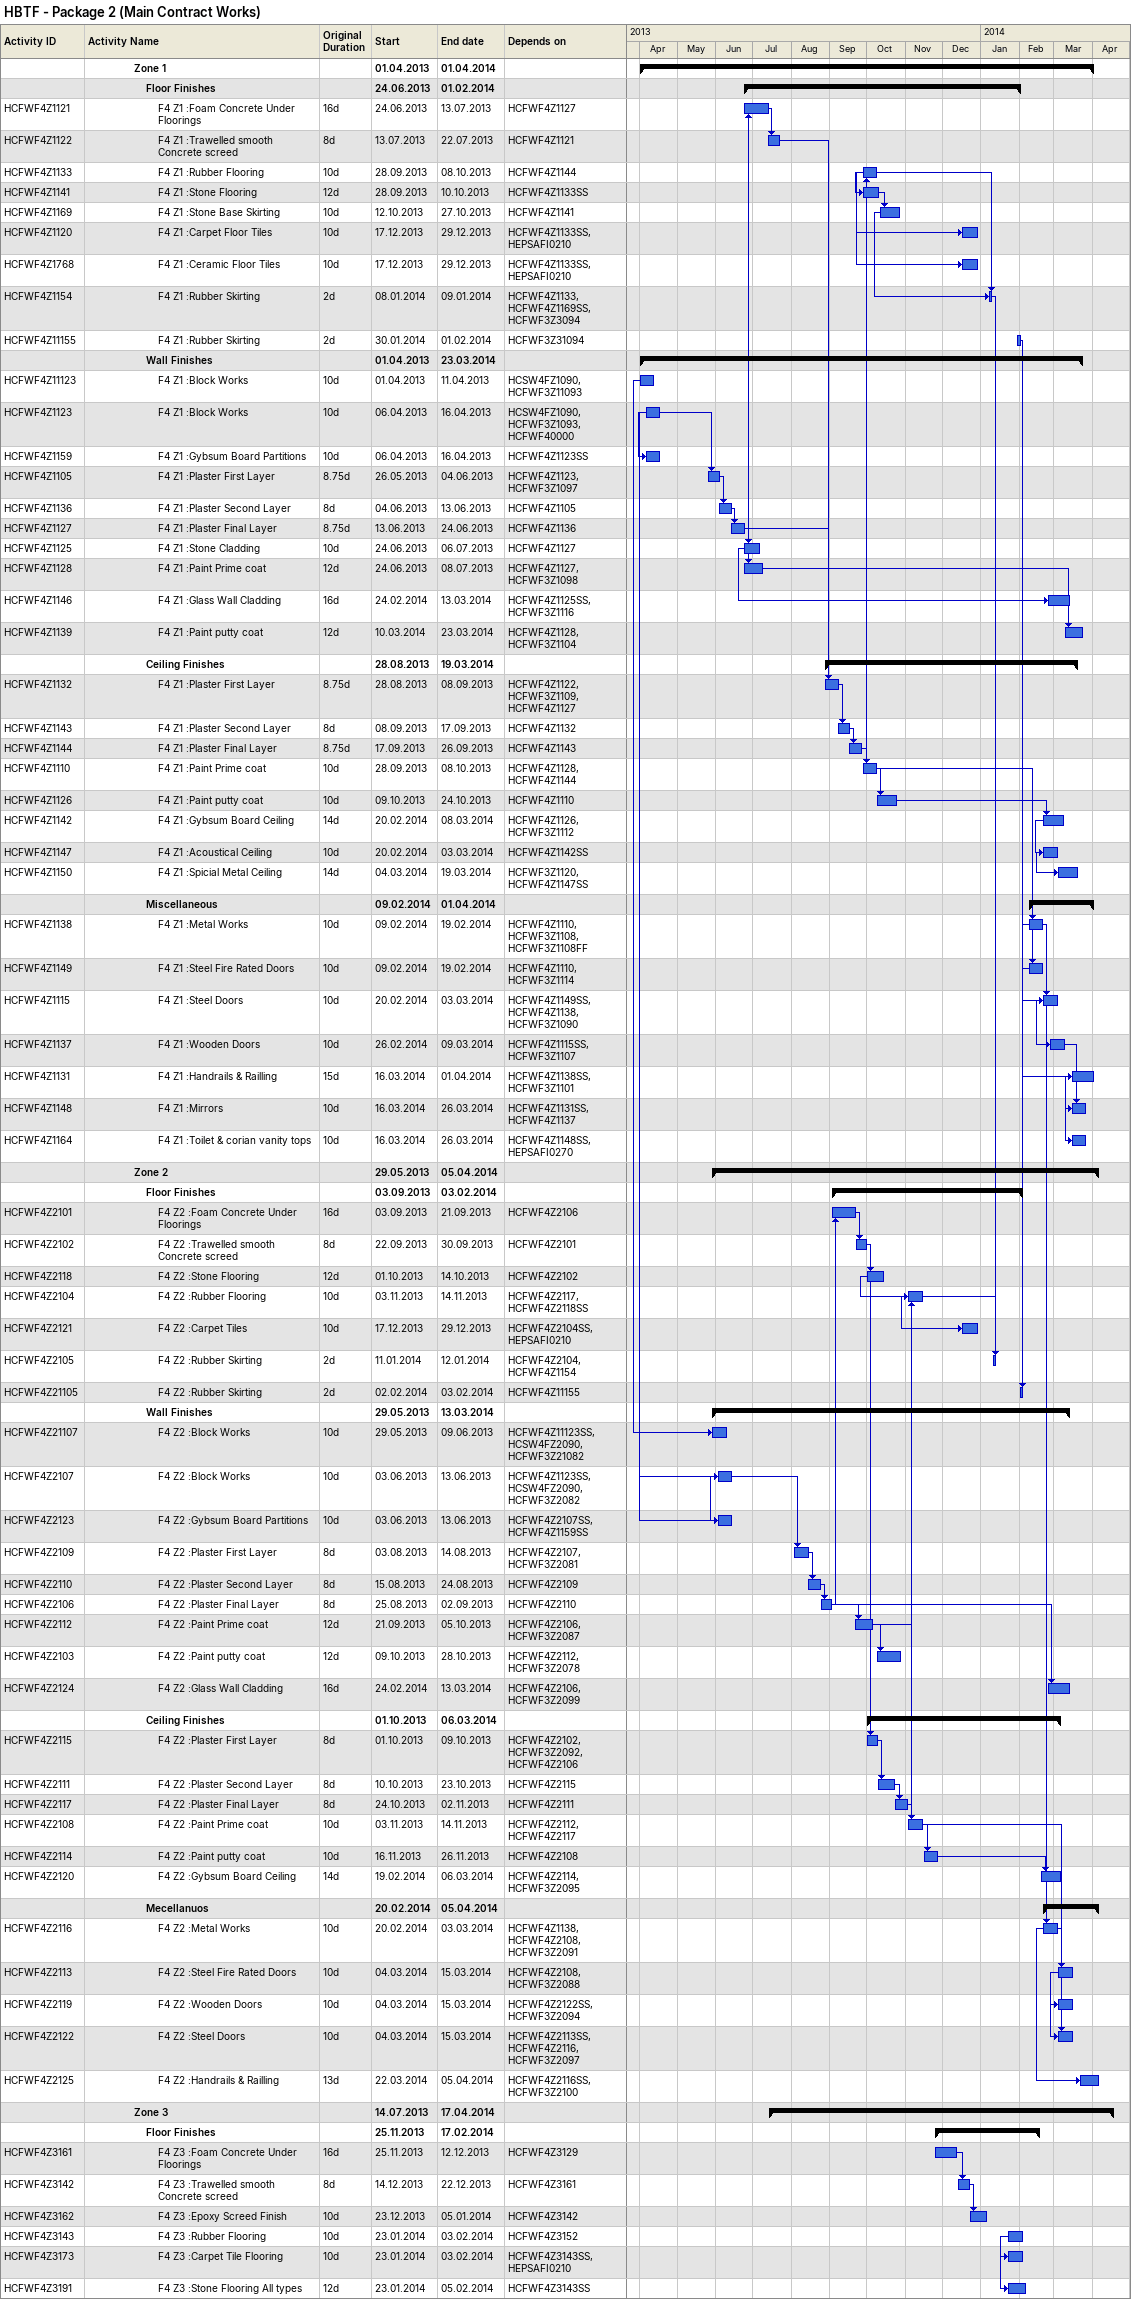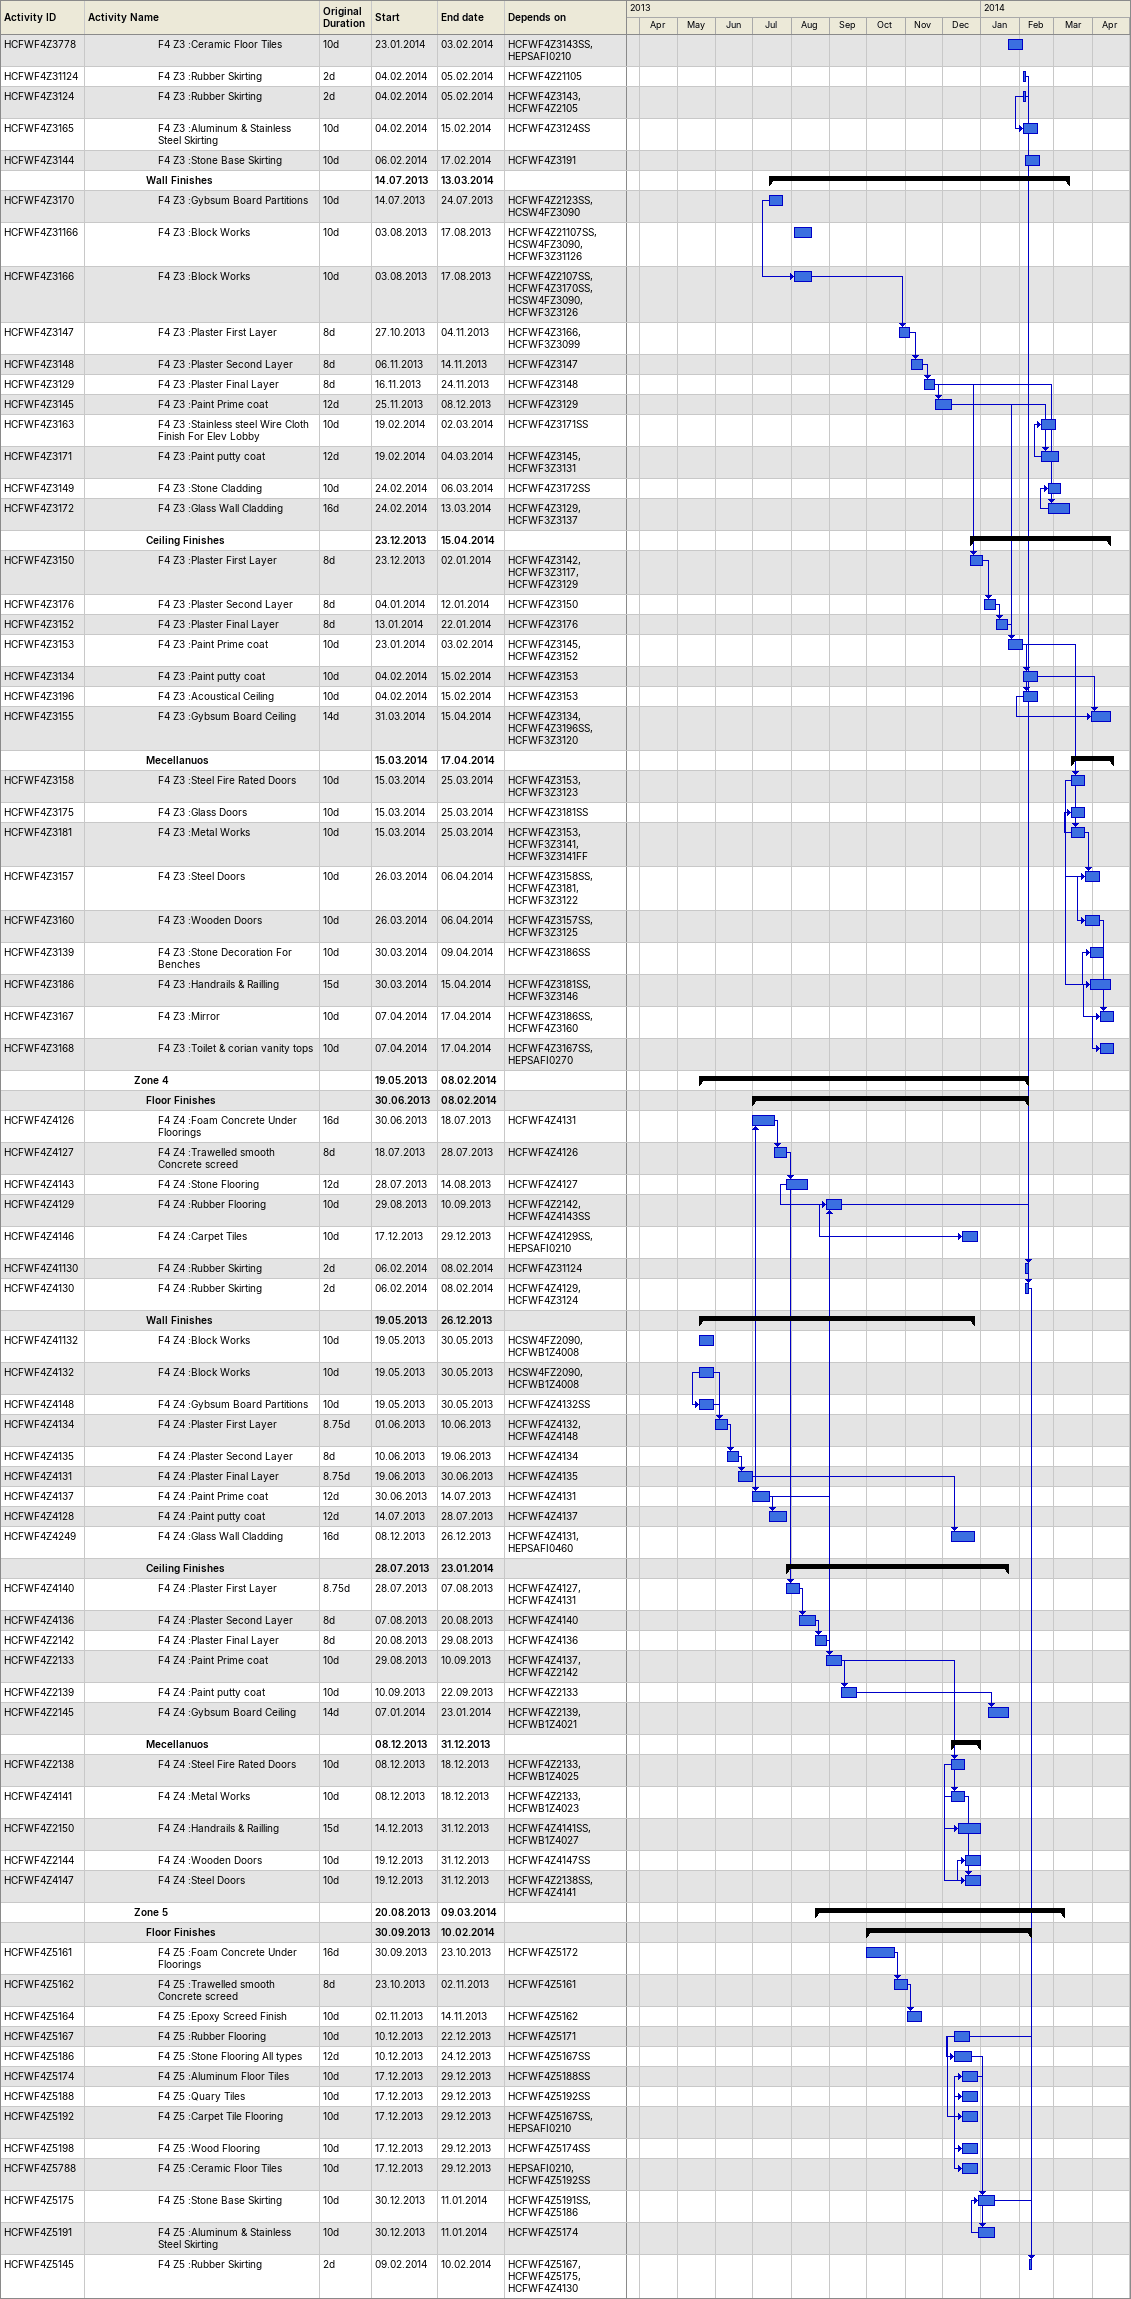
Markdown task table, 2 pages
HBTF - Package 2 (Main Contract Works)

| ID | Level | Task | Original duration | Start | Finish | Predecessors |
|---|---|---|---|---|---|---|
|  | 5 | **Zone 1** |  | 2013-04-01 | 2014-04-01 |  |
|  | 6 | **Floor Finishes** |  | 2013-06-24 | 2014-02-01 |  |
| HCFWF4Z1121 | 7 | F4 Z1 :Foam Concrete Under Floorings | 16d | 2013-06-24 | 2013-07-13 | HCFWF4Z1127 |
| HCFWF4Z1122 | 7 | F4 Z1 :Trawelled smooth Concrete screed | 8d | 2013-07-13 | 2013-07-22 | HCFWF4Z1121 |
| HCFWF4Z1133 | 7 | F4 Z1 :Rubber Flooring | 10d | 2013-09-28 | 2013-10-08 | HCFWF4Z1144 |
| HCFWF4Z1141 | 7 | F4 Z1 :Stone Flooring | 12d | 2013-09-28 | 2013-10-10 | HCFWF4Z1133SS |
| HCFWF4Z1169 | 7 | F4 Z1 :Stone Base Skirting | 10d | 2013-10-12 | 2013-10-27 | HCFWF4Z1141 |
| HCFWF4Z1120 | 7 | F4 Z1 :Carpet Floor Tiles | 10d | 2013-12-17 | 2013-12-29 | HCFWF4Z1133SS, HEPSAFI0210 |
| HCFWF4Z1768 | 7 | F4 Z1 :Ceramic Floor Tiles | 10d | 2013-12-17 | 2013-12-29 | HCFWF4Z1133SS, HEPSAFI0210 |
| HCFWF4Z1154 | 7 | F4 Z1 :Rubber Skirting | 2d | 2014-01-08 | 2014-01-09 | HCFWF4Z1133, HCFWF4Z1169SS, HCFWF3Z3094 |
| HCFWF4Z11155 | 7 | F4 Z1 :Rubber Skirting | 2d | 2014-01-30 | 2014-02-01 | HCFWF3Z31094 |
|  | 6 | **Wall Finishes** |  | 2013-04-01 | 2014-03-23 |  |
| HCFWF4Z11123 | 7 | F4 Z1 :Block Works | 10d | 2013-04-01 | 2013-04-11 | HCSW4FZ1090, HCFWF3Z11093 |
| HCFWF4Z1123 | 7 | F4 Z1 :Block Works | 10d | 2013-04-06 | 2013-04-16 | HCSW4FZ1090, HCFWF3Z1093, HCFWF40000 |
| HCFWF4Z1159 | 7 | F4 Z1 :Gybsum Board Partitions | 10d | 2013-04-06 | 2013-04-16 | HCFWF4Z1123SS |
| HCFWF4Z1105 | 7 | F4 Z1 :Plaster First Layer | 8.75d | 2013-05-26 | 2013-06-04 | HCFWF4Z1123, HCFWF3Z1097 |
| HCFWF4Z1136 | 7 | F4 Z1 :Plaster Second Layer | 8d | 2013-06-04 | 2013-06-13 | HCFWF4Z1105 |
| HCFWF4Z1127 | 7 | F4 Z1 :Plaster Final Layer | 8.75d | 2013-06-13 | 2013-06-24 | HCFWF4Z1136 |
| HCFWF4Z1125 | 7 | F4 Z1 :Stone Cladding | 10d | 2013-06-24 | 2013-07-06 | HCFWF4Z1127 |
| HCFWF4Z1128 | 7 | F4 Z1 :Paint Prime coat | 12d | 2013-06-24 | 2013-07-08 | HCFWF4Z1127, HCFWF3Z1098 |
| HCFWF4Z1146 | 7 | F4 Z1 :Glass Wall Cladding | 16d | 2014-02-24 | 2014-03-13 | HCFWF4Z1125SS, HCFWF3Z1116 |
| HCFWF4Z1139 | 7 | F4 Z1 :Paint putty coat | 12d | 2014-03-10 | 2014-03-23 | HCFWF4Z1128, HCFWF3Z1104 |
|  | 6 | **Ceiling Finishes** |  | 2013-08-28 | 2014-03-19 |  |
| HCFWF4Z1132 | 7 | F4 Z1 :Plaster First Layer | 8.75d | 2013-08-28 | 2013-09-08 | HCFWF4Z1122, HCFWF3Z1109, HCFWF4Z1127 |
| HCFWF4Z1143 | 7 | F4 Z1 :Plaster Second Layer | 8d | 2013-09-08 | 2013-09-17 | HCFWF4Z1132 |
| HCFWF4Z1144 | 7 | F4 Z1 :Plaster Final Layer | 8.75d | 2013-09-17 | 2013-09-26 | HCFWF4Z1143 |
| HCFWF4Z1110 | 7 | F4 Z1 :Paint Prime coat | 10d | 2013-09-28 | 2013-10-08 | HCFWF4Z1128, HCFWF4Z1144 |
| HCFWF4Z1126 | 7 | F4 Z1 :Paint putty coat | 10d | 2013-10-09 | 2013-10-24 | HCFWF4Z1110 |
| HCFWF4Z1142 | 7 | F4 Z1 :Gybsum Board Ceiling | 14d | 2014-02-20 | 2014-03-08 | HCFWF4Z1126, HCFWF3Z1112 |
| HCFWF4Z1147 | 7 | F4 Z1 :Acoustical Ceiling | 10d | 2014-02-20 | 2014-03-03 | HCFWF4Z1142SS |
| HCFWF4Z1150 | 7 | F4 Z1 :Spicial Metal Ceiling | 14d | 2014-03-04 | 2014-03-19 | HCFWF3Z1120, HCFWF4Z1147SS |
|  | 6 | **Miscellaneous** |  | 2014-02-09 | 2014-04-01 |  |
| HCFWF4Z1138 | 7 | F4 Z1 :Metal Works | 10d | 2014-02-09 | 2014-02-19 | HCFWF4Z1110, HCFWF3Z1108, HCFWF3Z1108FF |
| HCFWF4Z1149 | 7 | F4 Z1 :Steel Fire Rated Doors | 10d | 2014-02-09 | 2014-02-19 | HCFWF4Z1110, HCFWF3Z1114 |
| HCFWF4Z1115 | 7 | F4 Z1 :Steel Doors | 10d | 2014-02-20 | 2014-03-03 | HCFWF4Z1149SS, HCFWF4Z1138, HCFWF3Z1090 |
| HCFWF4Z1137 | 7 | F4 Z1 :Wooden Doors | 10d | 2014-02-26 | 2014-03-09 | HCFWF4Z1115SS, HCFWF3Z1107 |
| HCFWF4Z1131 | 7 | F4 Z1 :Handrails & Railling | 15d | 2014-03-16 | 2014-04-01 | HCFWF4Z1138SS, HCFWF3Z1101 |
| HCFWF4Z1148 | 7 | F4 Z1 :Mirrors | 10d | 2014-03-16 | 2014-03-26 | HCFWF4Z1131SS, HCFWF4Z1137 |
| HCFWF4Z1164 | 7 | F4 Z1 :Toilet & corian vanity tops | 10d | 2014-03-16 | 2014-03-26 | HCFWF4Z1148SS, HEPSAFI0270 |
|  | 5 | **Zone 2** |  | 2013-05-29 | 2014-04-05 |  |
|  | 6 | **Floor Finishes** |  | 2013-09-03 | 2014-02-03 |  |
| HCFWF4Z2101 | 7 | F4 Z2 :Foam Concrete Under Floorings | 16d | 2013-09-03 | 2013-09-21 | HCFWF4Z2106 |
| HCFWF4Z2102 | 7 | F4 Z2 :Trawelled smooth Concrete screed | 8d | 2013-09-22 | 2013-09-30 | HCFWF4Z2101 |
| HCFWF4Z2118 | 7 | F4 Z2 :Stone Flooring | 12d | 2013-10-01 | 2013-10-14 | HCFWF4Z2102 |
| HCFWF4Z2104 | 7 | F4 Z2 :Rubber Flooring | 10d | 2013-11-03 | 2013-11-14 | HCFWF4Z2117, HCFWF4Z2118SS |
| HCFWF4Z2121 | 7 | F4 Z2 :Carpet Tiles | 10d | 2013-12-17 | 2013-12-29 | HCFWF4Z2104SS, HEPSAFI0210 |
| HCFWF4Z2105 | 7 | F4 Z2 :Rubber Skirting | 2d | 2014-01-11 | 2014-01-12 | HCFWF4Z2104, HCFWF4Z1154 |
| HCFWF4Z21105 | 7 | F4 Z2 :Rubber Skirting | 2d | 2014-02-02 | 2014-02-03 | HCFWF4Z11155 |
|  | 6 | **Wall Finishes** |  | 2013-05-29 | 2014-03-13 |  |
| HCFWF4Z21107 | 7 | F4 Z2 :Block Works | 10d | 2013-05-29 | 2013-06-09 | HCFWF4Z11123SS, HCSW4FZ2090, HCFWF3Z21082 |
| HCFWF4Z2107 | 7 | F4 Z2 :Block Works | 10d | 2013-06-03 | 2013-06-13 | HCFWF4Z1123SS, HCSW4FZ2090, HCFWF3Z2082 |
| HCFWF4Z2123 | 7 | F4 Z2 :Gybsum Board Partitions | 10d | 2013-06-03 | 2013-06-13 | HCFWF4Z2107SS, HCFWF4Z1159SS |
| HCFWF4Z2109 | 7 | F4 Z2 :Plaster First Layer | 8d | 2013-08-03 | 2013-08-14 | HCFWF4Z2107, HCFWF3Z2081 |
| HCFWF4Z2110 | 7 | F4 Z2 :Plaster Second Layer | 8d | 2013-08-15 | 2013-08-24 | HCFWF4Z2109 |
| HCFWF4Z2106 | 7 | F4 Z2 :Plaster Final Layer | 8d | 2013-08-25 | 2013-09-02 | HCFWF4Z2110 |
| HCFWF4Z2112 | 7 | F4 Z2 :Paint Prime coat | 12d | 2013-09-21 | 2013-10-05 | HCFWF4Z2106, HCFWF3Z2087 |
| HCFWF4Z2103 | 7 | F4 Z2 :Paint putty coat | 12d | 2013-10-09 | 2013-10-28 | HCFWF4Z2112, HCFWF3Z2078 |
| HCFWF4Z2124 | 7 | F4 Z2 :Glass Wall Cladding | 16d | 2014-02-24 | 2014-03-13 | HCFWF4Z2106, HCFWF3Z2099 |
|  | 6 | **Ceiling Finishes** |  | 2013-10-01 | 2014-03-06 |  |
| HCFWF4Z2115 | 7 | F4 Z2 :Plaster First Layer | 8d | 2013-10-01 | 2013-10-09 | HCFWF4Z2102, HCFWF3Z2092, HCFWF4Z2106 |
| HCFWF4Z2111 | 7 | F4 Z2 :Plaster Second Layer | 8d | 2013-10-10 | 2013-10-23 | HCFWF4Z2115 |
| HCFWF4Z2117 | 7 | F4 Z2 :Plaster Final Layer | 8d | 2013-10-24 | 2013-11-02 | HCFWF4Z2111 |
| HCFWF4Z2108 | 7 | F4 Z2 :Paint Prime coat | 10d | 2013-11-03 | 2013-11-14 | HCFWF4Z2112, HCFWF4Z2117 |
| HCFWF4Z2114 | 7 | F4 Z2 :Paint putty coat | 10d | 2013-11-16 | 2013-11-26 | HCFWF4Z2108 |
| HCFWF4Z2120 | 7 | F4 Z2 :Gybsum Board Ceiling | 14d | 2014-02-19 | 2014-03-06 | HCFWF4Z2114, HCFWF3Z2095 |
|  | 6 | **Mecellanuos** |  | 2014-02-20 | 2014-04-05 |  |
| HCFWF4Z2116 | 7 | F4 Z2 :Metal Works | 10d | 2014-02-20 | 2014-03-03 | HCFWF4Z1138, HCFWF4Z2108, HCFWF3Z2091 |
| HCFWF4Z2113 | 7 | F4 Z2 :Steel Fire Rated Doors | 10d | 2014-03-04 | 2014-03-15 | HCFWF4Z2108, HCFWF3Z2088 |
| HCFWF4Z2119 | 7 | F4 Z2 :Wooden Doors | 10d | 2014-03-04 | 2014-03-15 | HCFWF4Z2122SS, HCFWF3Z2094 |
| HCFWF4Z2122 | 7 | F4 Z2 :Steel Doors | 10d | 2014-03-04 | 2014-03-15 | HCFWF4Z2113SS, HCFWF4Z2116, HCFWF3Z2097 |
| HCFWF4Z2125 | 7 | F4 Z2 :Handrails & Railling | 13d | 2014-03-22 | 2014-04-05 | HCFWF4Z2116SS, HCFWF3Z2100 |
|  | 5 | **Zone 3** |  | 2013-07-14 | 2014-04-17 |  |
|  | 6 | **Floor Finishes** |  | 2013-11-25 | 2014-02-17 |  |
| HCFWF4Z3161 | 7 | F4 Z3 :Foam Concrete Under Floorings | 16d | 2013-11-25 | 2013-12-12 | HCFWF4Z3129 |
| HCFWF4Z3142 | 7 | F4 Z3 :Trawelled smooth Concrete screed | 8d | 2013-12-14 | 2013-12-22 | HCFWF4Z3161 |
| HCFWF4Z3162 | 7 | F4 Z3 :Epoxy Screed Finish | 10d | 2013-12-23 | 2014-01-05 | HCFWF4Z3142 |
| HCFWF4Z3143 | 7 | F4 Z3 :Rubber Flooring | 10d | 2014-01-23 | 2014-02-03 | HCFWF4Z3152 |
| HCFWF4Z3173 | 7 | F4 Z3 :Carpet Tile Flooring | 10d | 2014-01-23 | 2014-02-03 | HCFWF4Z3143SS, HEPSAFI0210 |
| HCFWF4Z3191 | 7 | F4 Z3 :Stone Flooring All types | 12d | 2014-01-23 | 2014-02-05 | HCFWF4Z3143SS |
| HCFWF4Z3778 | 7 | F4 Z3 :Ceramic Floor Tiles | 10d | 2014-01-23 | 2014-02-03 | HCFWF4Z3143SS, HEPSAFI0210 |
| HCFWF4Z31124 | 7 | F4 Z3 :Rubber Skirting | 2d | 2014-02-04 | 2014-02-05 | HCFWF4Z21105 |
| HCFWF4Z3124 | 7 | F4 Z3 :Rubber Skirting | 2d | 2014-02-04 | 2014-02-05 | HCFWF4Z3143, HCFWF4Z2105 |
| HCFWF4Z3165 | 7 | F4 Z3 :Aluminum & Stainless Steel Skirting | 10d | 2014-02-04 | 2014-02-15 | HCFWF4Z3124SS |
| HCFWF4Z3144 | 7 | F4 Z3 :Stone Base Skirting | 10d | 2014-02-06 | 2014-02-17 | HCFWF4Z3191 |
|  | 6 | **Wall Finishes** |  | 2013-07-14 | 2014-03-13 |  |
| HCFWF4Z3170 | 7 | F4 Z3 :Gybsum Board Partitions | 10d | 2013-07-14 | 2013-07-24 | HCFWF4Z2123SS, HCSW4FZ3090 |
| HCFWF4Z31166 | 7 | F4 Z3 :Block Works | 10d | 2013-08-03 | 2013-08-17 | HCFWF4Z21107SS, HCSW4FZ3090, HCFWF3Z31126 |
| HCFWF4Z3166 | 7 | F4 Z3 :Block Works | 10d | 2013-08-03 | 2013-08-17 | HCFWF4Z2107SS, HCFWF4Z3170SS, HCSW4FZ3090, HCFWF3Z3126 |
| HCFWF4Z3147 | 7 | F4 Z3 :Plaster First Layer | 8d | 2013-10-27 | 2013-11-04 | HCFWF4Z3166, HCFWF3Z3099 |
| HCFWF4Z3148 | 7 | F4 Z3 :Plaster Second Layer | 8d | 2013-11-06 | 2013-11-14 | HCFWF4Z3147 |
| HCFWF4Z3129 | 7 | F4 Z3 :Plaster Final Layer | 8d | 2013-11-16 | 2013-11-24 | HCFWF4Z3148 |
| HCFWF4Z3145 | 7 | F4 Z3 :Paint Prime coat | 12d | 2013-11-25 | 2013-12-08 | HCFWF4Z3129 |
| HCFWF4Z3163 | 7 | F4 Z3 :Stainless steel Wire Cloth Finish For Elev Lobby | 10d | 2014-02-19 | 2014-03-02 | HCFWF4Z3171SS |
| HCFWF4Z3171 | 7 | F4 Z3 :Paint putty coat | 12d | 2014-02-19 | 2014-03-04 | HCFWF4Z3145, HCFWF3Z3131 |
| HCFWF4Z3149 | 7 | F4 Z3 :Stone Cladding | 10d | 2014-02-24 | 2014-03-06 | HCFWF4Z3172SS |
| HCFWF4Z3172 | 7 | F4 Z3 :Glass Wall Cladding | 16d | 2014-02-24 | 2014-03-13 | HCFWF4Z3129, HCFWF3Z3137 |
|  | 6 | **Ceiling Finishes** |  | 2013-12-23 | 2014-04-15 |  |
| HCFWF4Z3150 | 7 | F4 Z3 :Plaster First Layer | 8d | 2013-12-23 | 2014-01-02 | HCFWF4Z3142, HCFWF3Z3117, HCFWF4Z3129 |
| HCFWF4Z3176 | 7 | F4 Z3 :Plaster Second Layer | 8d | 2014-01-04 | 2014-01-12 | HCFWF4Z3150 |
| HCFWF4Z3152 | 7 | F4 Z3 :Plaster Final Layer | 8d | 2014-01-13 | 2014-01-22 | HCFWF4Z3176 |
| HCFWF4Z3153 | 7 | F4 Z3 :Paint Prime coat | 10d | 2014-01-23 | 2014-02-03 | HCFWF4Z3145, HCFWF4Z3152 |
| HCFWF4Z3134 | 7 | F4 Z3 :Paint putty coat | 10d | 2014-02-04 | 2014-02-15 | HCFWF4Z3153 |
| HCFWF4Z3196 | 7 | F4 Z3 :Acoustical Ceiling | 10d | 2014-02-04 | 2014-02-15 | HCFWF4Z3153 |
| HCFWF4Z3155 | 7 | F4 Z3 :Gybsum Board Ceiling | 14d | 2014-03-31 | 2014-04-15 | HCFWF4Z3134, HCFWF4Z3196SS, HCFWF3Z3120 |
|  | 6 | **Mecellanuos** |  | 2014-03-15 | 2014-04-17 |  |
| HCFWF4Z3158 | 7 | F4 Z3 :Steel Fire Rated Doors | 10d | 2014-03-15 | 2014-03-25 | HCFWF4Z3153, HCFWF3Z3123 |
| HCFWF4Z3175 | 7 | F4 Z3 :Glass Doors | 10d | 2014-03-15 | 2014-03-25 | HCFWF4Z3181SS |
| HCFWF4Z3181 | 7 | F4 Z3 :Metal Works | 10d | 2014-03-15 | 2014-03-25 | HCFWF4Z3153, HCFWF3Z3141, HCFWF3Z3141FF |
| HCFWF4Z3157 | 7 | F4 Z3 :Steel Doors | 10d | 2014-03-26 | 2014-04-06 | HCFWF4Z3158SS, HCFWF4Z3181, HCFWF3Z3122 |
| HCFWF4Z3160 | 7 | F4 Z3 :Wooden Doors | 10d | 2014-03-26 | 2014-04-06 | HCFWF4Z3157SS, HCFWF3Z3125 |
| HCFWF4Z3139 | 7 | F4 Z3 :Stone Decoration For Benches | 10d | 2014-03-30 | 2014-04-09 | HCFWF4Z3186SS |
| HCFWF4Z3186 | 7 | F4 Z3 :Handrails & Railling | 15d | 2014-03-30 | 2014-04-15 | HCFWF4Z3181SS, HCFWF3Z3146 |
| HCFWF4Z3167 | 7 | F4 Z3 :Mirror | 10d | 2014-04-07 | 2014-04-17 | HCFWF4Z3186SS, HCFWF4Z3160 |
| HCFWF4Z3168 | 7 | F4 Z3 :Toilet & corian vanity tops | 10d | 2014-04-07 | 2014-04-17 | HCFWF4Z3167SS, HEPSAFI0270 |
|  | 5 | **Zone 4** |  | 2013-05-19 | 2014-02-08 |  |
|  | 6 | **Floor Finishes** |  | 2013-06-30 | 2014-02-08 |  |
| HCFWF4Z4126 | 7 | F4 Z4 :Foam Concrete Under Floorings | 16d | 2013-06-30 | 2013-07-18 | HCFWF4Z4131 |
| HCFWF4Z4127 | 7 | F4 Z4 :Trawelled smooth Concrete screed | 8d | 2013-07-18 | 2013-07-28 | HCFWF4Z4126 |
| HCFWF4Z4143 | 7 | F4 Z4 :Stone Flooring | 12d | 2013-07-28 | 2013-08-14 | HCFWF4Z4127 |
| HCFWF4Z4129 | 7 | F4 Z4 :Rubber Flooring | 10d | 2013-08-29 | 2013-09-10 | HCFWF4Z2142, HCFWF4Z4143SS |
| HCFWF4Z4146 | 7 | F4 Z4 :Carpet Tiles | 10d | 2013-12-17 | 2013-12-29 | HCFWF4Z4129SS, HEPSAFI0210 |
| HCFWF4Z41130 | 7 | F4 Z4 :Rubber Skirting | 2d | 2014-02-06 | 2014-02-08 | HCFWF4Z31124 |
| HCFWF4Z4130 | 7 | F4 Z4 :Rubber Skirting | 2d | 2014-02-06 | 2014-02-08 | HCFWF4Z4129, HCFWF4Z3124 |
|  | 6 | **Wall Finishes** |  | 2013-05-19 | 2013-12-26 |  |
| HCFWF4Z41132 | 7 | F4 Z4 :Block Works | 10d | 2013-05-19 | 2013-05-30 | HCSW4FZ2090, HCFWB1Z4008 |
| HCFWF4Z4132 | 7 | F4 Z4 :Block Works | 10d | 2013-05-19 | 2013-05-30 | HCSW4FZ2090, HCFWB1Z4008 |
| HCFWF4Z4148 | 7 | F4 Z4 :Gybsum Board Partitions | 10d | 2013-05-19 | 2013-05-30 | HCFWF4Z4132SS |
| HCFWF4Z4134 | 7 | F4 Z4 :Plaster First Layer | 8.75d | 2013-06-01 | 2013-06-10 | HCFWF4Z4132, HCFWF4Z4148 |
| HCFWF4Z4135 | 7 | F4 Z4 :Plaster Second Layer | 8d | 2013-06-10 | 2013-06-19 | HCFWF4Z4134 |
| HCFWF4Z4131 | 7 | F4 Z4 :Plaster Final Layer | 8.75d | 2013-06-19 | 2013-06-30 | HCFWF4Z4135 |
| HCFWF4Z4137 | 7 | F4 Z4 :Paint Prime coat | 12d | 2013-06-30 | 2013-07-14 | HCFWF4Z4131 |
| HCFWF4Z4128 | 7 | F4 Z4 :Paint putty coat | 12d | 2013-07-14 | 2013-07-28 | HCFWF4Z4137 |
| HCFWF4Z4249 | 7 | F4 Z4 :Glass Wall Cladding | 16d | 2013-12-08 | 2013-12-26 | HCFWF4Z4131, HEPSAFI0460 |
|  | 6 | **Ceiling Finishes** |  | 2013-07-28 | 2014-01-23 |  |
| HCFWF4Z4140 | 7 | F4 Z4 :Plaster First Layer | 8.75d | 2013-07-28 | 2013-08-07 | HCFWF4Z4127, HCFWF4Z4131 |
| HCFWF4Z4136 | 7 | F4 Z4 :Plaster Second Layer | 8d | 2013-08-07 | 2013-08-20 | HCFWF4Z4140 |
| HCFWF4Z2142 | 7 | F4 Z4 :Plaster Final Layer | 8d | 2013-08-20 | 2013-08-29 | HCFWF4Z4136 |
| HCFWF4Z2133 | 7 | F4 Z4 :Paint Prime coat | 10d | 2013-08-29 | 2013-09-10 | HCFWF4Z4137, HCFWF4Z2142 |
| HCFWF4Z2139 | 7 | F4 Z4 :Paint putty coat | 10d | 2013-09-10 | 2013-09-22 | HCFWF4Z2133 |
| HCFWF4Z2145 | 7 | F4 Z4 :Gybsum Board Ceiling | 14d | 2014-01-07 | 2014-01-23 | HCFWF4Z2139, HCFWB1Z4021 |
|  | 6 | **Mecellanuos** |  | 2013-12-08 | 2013-12-31 |  |
| HCFWF4Z2138 | 7 | F4 Z4 :Steel Fire Rated Doors | 10d | 2013-12-08 | 2013-12-18 | HCFWF4Z2133, HCFWB1Z4025 |
| HCFWF4Z4141 | 7 | F4 Z4 :Metal Works | 10d | 2013-12-08 | 2013-12-18 | HCFWF4Z2133, HCFWB1Z4023 |
| HCFWF4Z2150 | 7 | F4 Z4 :Handrails & Railling | 15d | 2013-12-14 | 2013-12-31 | HCFWF4Z4141SS, HCFWB1Z4027 |
| HCFWF4Z2144 | 7 | F4 Z4 :Wooden Doors | 10d | 2013-12-19 | 2013-12-31 | HCFWF4Z4147SS |
| HCFWF4Z4147 | 7 | F4 Z4 :Steel Doors | 10d | 2013-12-19 | 2013-12-31 | HCFWF4Z2138SS, HCFWF4Z4141 |
|  | 5 | **Zone 5** |  | 2013-08-20 | 2014-03-09 |  |
|  | 6 | **Floor Finishes** |  | 2013-09-30 | 2014-02-10 |  |
| HCFWF4Z5161 | 7 | F4 Z5 :Foam Concrete Under Floorings | 16d | 2013-09-30 | 2013-10-23 | HCFWF4Z5172 |
| HCFWF4Z5162 | 7 | F4 Z5 :Trawelled smooth Concrete screed | 8d | 2013-10-23 | 2013-11-02 | HCFWF4Z5161 |
| HCFWF4Z5164 | 7 | F4 Z5 :Epoxy Screed Finish | 10d | 2013-11-02 | 2013-11-14 | HCFWF4Z5162 |
| HCFWF4Z5167 | 7 | F4 Z5 :Rubber Flooring | 10d | 2013-12-10 | 2013-12-22 | HCFWF4Z5171 |
| HCFWF4Z5186 | 7 | F4 Z5 :Stone Flooring All types | 12d | 2013-12-10 | 2013-12-24 | HCFWF4Z5167SS |
| HCFWF4Z5174 | 7 | F4 Z5 :Aluminum Floor Tiles | 10d | 2013-12-17 | 2013-12-29 | HCFWF4Z5188SS |
| HCFWF4Z5188 | 7 | F4 Z5 :Quary Tiles | 10d | 2013-12-17 | 2013-12-29 | HCFWF4Z5192SS |
| HCFWF4Z5192 | 7 | F4 Z5 :Carpet Tile Flooring | 10d | 2013-12-17 | 2013-12-29 | HCFWF4Z5167SS, HEPSAFI0210 |
| HCFWF4Z5198 | 7 | F4 Z5 :Wood Flooring | 10d | 2013-12-17 | 2013-12-29 | HCFWF4Z5174SS |
| HCFWF4Z5788 | 7 | F4 Z5 :Ceramic Floor Tiles | 10d | 2013-12-17 | 2013-12-29 | HEPSAFI0210, HCFWF4Z5192SS |
| HCFWF4Z5175 | 7 | F4 Z5 :Stone Base Skirting | 10d | 2013-12-30 | 2014-01-11 | HCFWF4Z5191SS, HCFWF4Z5186 |
| HCFWF4Z5191 | 7 | F4 Z5 :Aluminum & Stainless Steel Skirting | 10d | 2013-12-30 | 2014-01-11 | HCFWF4Z5174 |
| HCFWF4Z5145 | 7 | F4 Z5 :Rubber Skirting | 2d | 2014-02-09 | 2014-02-10 | HCFWF4Z5167, HCFWF4Z5175, HCFWF4Z4130 |
